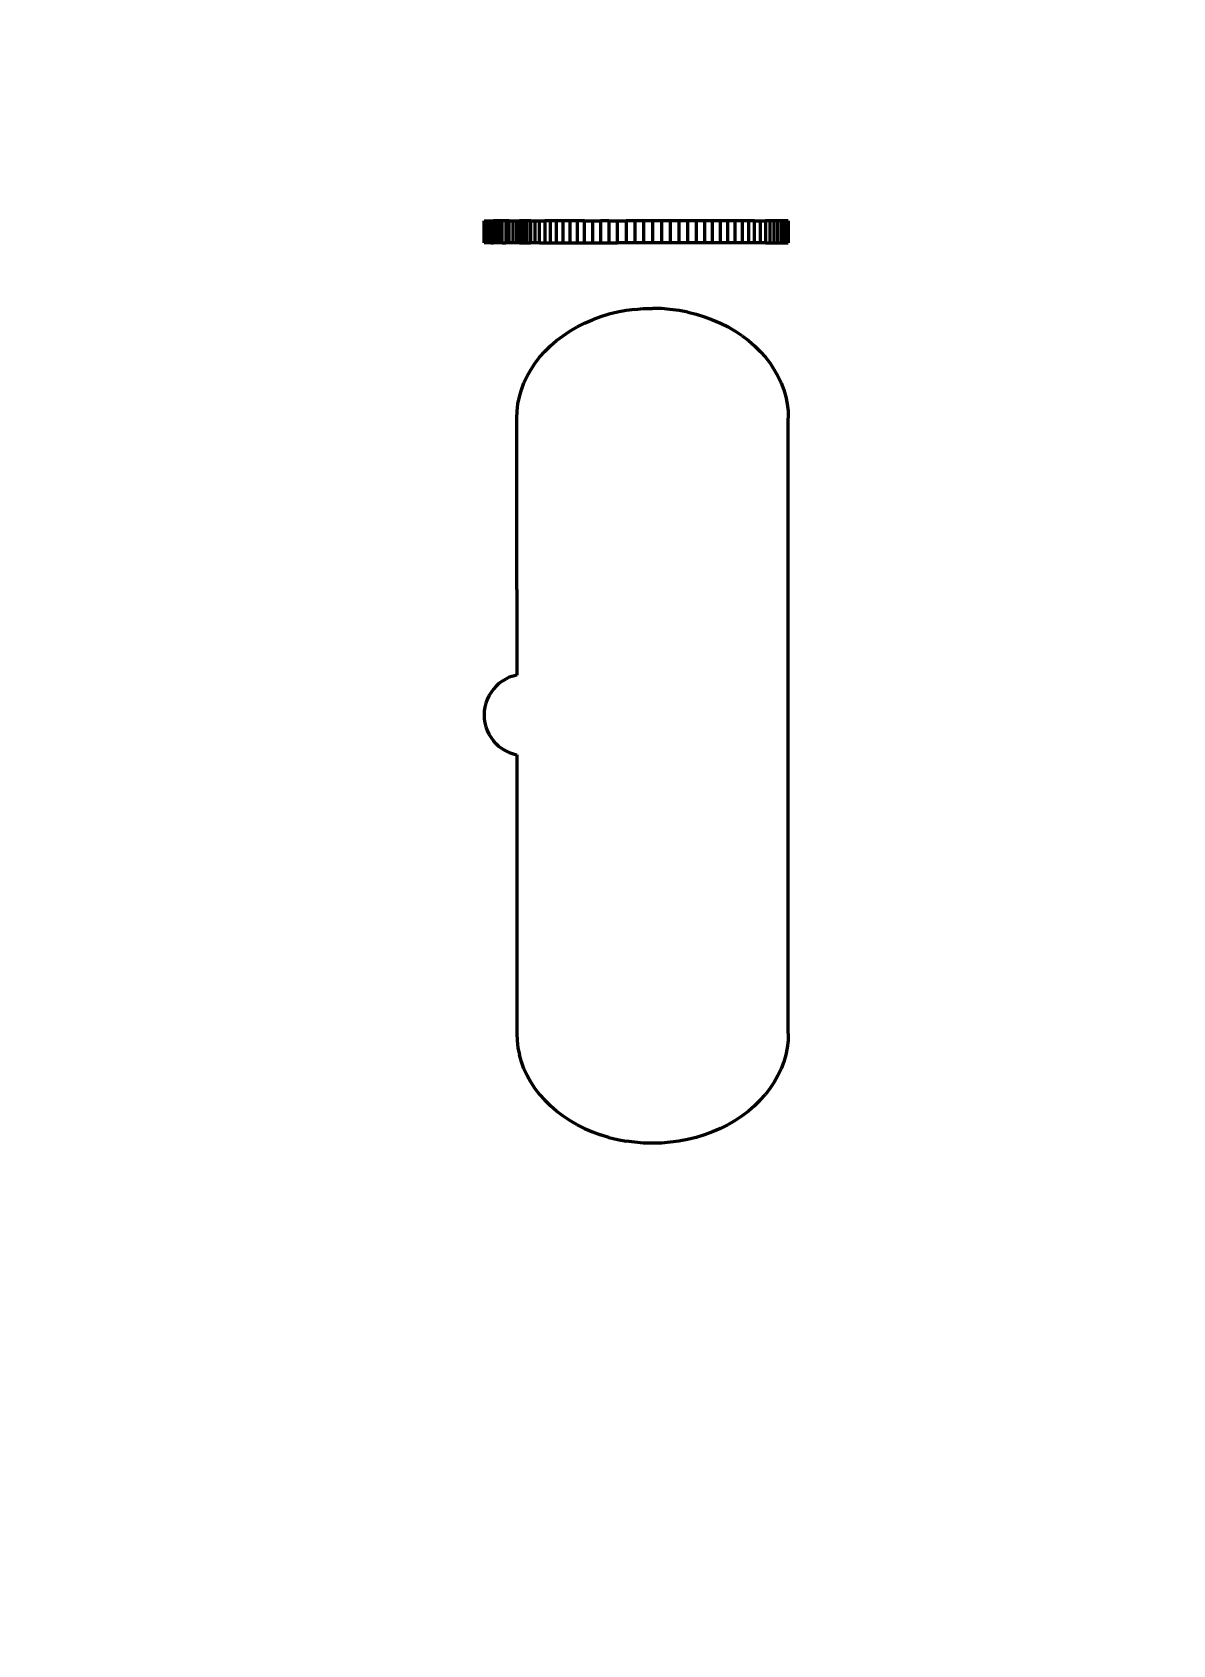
# Model space of a CAD drawing. Header units: millimetres. Extents: x 0 to 210, y 0 to 297.
import ezdxf

# ---------------------------------------------------------------- set-up
doc = ezdxf.new("R2010")
doc.units = ezdxf.units.MM
doc.linetypes.add('K5LT_BASIC', pattern=[0])
doc.layers.add('Системный слой', color=7, linetype='Continuous')

msp = doc.modelspace()

# ---------------------------------------------------------------- linework, layer by layer
at = {"layer": 'Системный слой', "color": 150, "linetype": 'K5LT_BASIC', "lineweight": 60, "true_color": 0x0080ff}
for p, q in [((83.2, 262.24), (83.24, 262.24)), ((83.2, 258.24), (83.2, 262.24)), ((83.24, 262.24), (83.35, 262.24)), ((83.24, 258.24), (83.24, 262.24)), ((83.35, 258.24), (83.35, 262.24)), ((83.35, 262.24), (83.52, 262.24)), ((83.52, 258.24), (83.52, 262.24)), ((83.52, 262.24), (83.77, 262.24)), ((83.77, 258.24), (83.77, 262.24)), ((83.77, 262.24), (84.09, 262.24)), ((84.09, 262.24), (84.47, 262.24)), ((84.09, 258.24), (84.09, 262.24)), ((84.47, 258.24), (84.47, 262.24)), ((84.47, 262.24), (84.9, 262.24)), ((85.4, 262.24), (84.9, 262.24)), ((84.9, 258.24), (84.9, 262.24)), ((85.4, 258.24), (85.4, 262.24)), ((85.94, 262.24), (85.4, 262.24)), ((86.54, 262.24), (85.94, 262.24)), ((85.94, 258.24), (85.94, 262.24)), ((86.54, 258.24), (86.54, 262.24)), ((87.17, 262.24), (86.54, 262.24)), ((87.17, 262.24), (87.17, 258.24)), ((87.83, 262.24), (87.17, 262.24)), ((87.83, 262.24), (88.53, 262.24)), ((87.83, 258.24), (87.83, 262.24)), ((88.53, 262.24), (89.21, 262.24)), ((88.53, 258.24), (88.53, 262.24)), ((89.21, 258.24), (89.21, 262.24)), ((89.21, 262.24), (89.21, 262.24)), ((89.21, 262.24), (89.21, 258.24)), ((89.21, 262.24), (89.26, 262.24)), ((89.26, 262.24), (89.43, 262.24)), ((89.26, 262.24), (89.26, 258.24)), ((89.43, 262.24), (89.69, 262.24)), ((89.43, 262.24), (89.43, 258.24)), ((90.07, 262.24), (89.69, 262.24)), ((89.69, 262.24), (89.69, 258.24)), ((90.54, 262.24), (90.07, 262.24)), ((90.07, 258.24), (90.07, 262.24)), ((91.12, 262.24), (90.54, 262.24)), ((90.54, 262.24), (90.54, 258.24)), ((91.12, 258.24), (91.12, 262.24)), ((91.79, 262.24), (91.12, 262.24)), ((91.79, 262.24), (92.56, 262.24)), ((91.79, 258.24), (91.79, 262.24)), ((92.56, 262.24), (92.56, 258.24)), ((92.56, 262.24), (93.43, 262.24)), ((93.43, 262.24), (94.38, 262.24)), ((93.43, 258.24), (93.43, 262.24)), ((95.42, 262.24), (94.38, 262.24)), ((94.38, 262.24), (94.38, 258.24)), ((95.42, 258.24), (95.42, 262.24)), ((96.53, 262.24), (95.42, 262.24)), ((97.72, 262.24), (96.53, 262.24)), ((96.53, 258.24), (96.53, 262.24)), ((97.72, 262.24), (97.72, 258.24)), ((98.99, 262.24), (97.72, 262.24)), ((100.32, 262.24), (98.99, 262.24)), ((98.99, 262.24), (98.99, 258.24)), ((100.32, 262.24), (100.32, 258.24)), ((101.71, 262.24), (100.32, 262.24)), ((101.71, 258.24), (101.71, 262.24)), ((101.71, 262.24), (103.15, 262.24)), ((103.15, 262.24), (104.64, 262.24)), ((103.15, 262.24), (103.15, 258.24)), ((104.64, 262.24), (104.64, 258.24)), ((106.17, 262.24), (104.64, 262.24)), ((106.17, 262.24), (107.74, 262.24)), ((106.17, 262.24), (106.17, 258.24)), ((107.74, 258.24), (107.74, 262.24)), ((107.74, 262.24), (109.33, 262.24)), ((109.33, 262.24), (109.33, 258.24)), ((110.94, 262.24), (109.33, 262.24)), ((110.94, 262.24), (110.94, 258.24)), ((112.57, 262.24), (110.94, 262.24)), ((114.21, 262.24), (112.57, 262.24)), ((112.57, 262.24), (112.57, 258.24)), ((114.21, 262.24), (114.21, 258.24)), ((115.84, 262.24), (114.21, 262.24)), ((117.47, 262.24), (115.84, 262.24)), ((115.84, 262.24), (115.84, 258.24)), ((117.47, 262.24), (117.47, 258.24)), ((119.08, 262.24), (117.47, 262.24)), ((119.08, 262.24), (119.08, 258.24)), ((120.68, 262.24), (119.08, 262.24)), ((120.68, 262.24), (120.68, 258.24)), ((122.24, 262.24), (120.68, 262.24)), ((122.24, 262.24), (122.24, 258.24)), ((123.78, 262.24), (122.24, 262.24)), ((125.26, 262.24), (123.78, 262.24)), ((123.78, 262.24), (123.78, 258.24)), ((125.26, 258.24), (125.26, 262.24)), ((126.71, 262.24), (125.26, 262.24)), ((128.1, 262.24), (126.71, 262.24)), ((126.71, 258.24), (126.71, 262.24)), ((128.1, 258.24), (128.1, 262.24)), ((129.43, 262.24), (128.1, 262.24)), ((130.69, 262.24), (129.43, 262.24)), ((129.43, 258.24), (129.43, 262.24)), ((130.69, 262.24), (130.69, 258.24)), ((131.89, 262.24), (130.69, 262.24)), ((133.01, 262.24), (131.89, 262.24)), ((131.89, 262.24), (131.89, 258.24)), ((133.01, 262.24), (134.04, 262.24)), ((133.01, 258.24), (133.01, 262.24)), ((134.04, 262.24), (134.04, 258.24)), ((134.04, 262.24), (135, 262.24)), ((135.86, 262.24), (135, 262.24)), ((135, 262.24), (135, 258.24)), ((135.86, 258.24), (135.86, 262.24)), ((136.63, 262.24), (135.86, 262.24)), ((137.31, 262.24), (136.63, 262.24)), ((136.63, 258.24), (136.63, 262.24)), ((137.31, 258.24), (137.31, 262.24)), ((137.88, 262.24), (137.31, 262.24)), ((138.36, 262.24), (137.88, 262.24)), ((137.88, 262.24), (137.88, 258.24)), ((138.73, 262.24), (138.36, 262.24)), ((138.36, 262.24), (138.36, 258.24)), ((138.73, 258.24), (138.73, 262.24)), ((139, 262.24), (138.73, 262.24)), ((139.16, 262.24), (139, 262.24)), ((139, 258.24), (139, 262.24)), ((139.21, 262.24), (139.16, 262.24)), ((139.16, 262.24), (139.16, 258.24)), ((139.21, 258.24), (139.21, 262.24)), ((83.24, 258.24), (83.2, 258.24)), ((83.35, 258.24), (83.24, 258.24)), ((83.52, 258.24), (83.35, 258.24)), ((83.77, 258.24), (83.52, 258.24)), ((84.09, 258.24), (83.77, 258.24)), ((84.47, 258.24), (84.09, 258.24)), ((84.47, 258.24), (84.9, 258.24)), ((85.4, 258.24), (84.9, 258.24)), ((85.94, 258.24), (85.4, 258.24)), ((86.54, 258.24), (85.94, 258.24)), ((86.54, 258.24), (87.17, 258.24)), ((87.83, 258.24), (87.17, 258.24)), ((88.53, 258.24), (87.83, 258.24)), ((89.21, 258.24), (88.53, 258.24)), ((89.26, 258.24), (89.21, 258.24)), ((89.21, 258.24), (89.21, 258.24)), ((89.43, 258.24), (89.26, 258.24)), ((89.69, 258.24), (89.43, 258.24)), ((89.69, 258.24), (90.07, 258.24)), ((90.07, 258.24), (90.54, 258.24)), ((90.54, 258.24), (91.12, 258.24)), ((91.12, 258.24), (91.79, 258.24)), ((92.56, 258.24), (91.79, 258.24)), ((93.43, 258.24), (92.56, 258.24)), ((93.43, 258.24), (94.38, 258.24)), ((94.38, 258.24), (95.42, 258.24)), ((95.42, 258.24), (96.53, 258.24)), ((96.53, 258.24), (97.72, 258.24)), ((97.72, 258.24), (98.99, 258.24)), ((98.99, 258.24), (100.32, 258.24)), ((100.32, 258.24), (101.71, 258.24)), ((101.71, 258.24), (103.15, 258.24)), ((103.15, 258.24), (104.64, 258.24)), ((104.64, 258.24), (106.17, 258.24)), ((106.17, 258.24), (107.74, 258.24)), ((109.33, 258.24), (107.74, 258.24)), ((110.94, 258.24), (109.33, 258.24)), ((112.57, 258.24), (110.94, 258.24)), ((114.21, 258.24), (112.57, 258.24)), ((115.84, 258.24), (114.21, 258.24)), ((117.47, 258.24), (115.84, 258.24)), ((119.08, 258.24), (117.47, 258.24)), ((120.68, 258.24), (119.08, 258.24)), ((122.24, 258.24), (120.68, 258.24)), ((123.78, 258.24), (122.24, 258.24)), ((125.26, 258.24), (123.78, 258.24)), ((126.71, 258.24), (125.26, 258.24)), ((128.1, 258.24), (126.71, 258.24)), ((129.43, 258.24), (128.1, 258.24)), ((130.69, 258.24), (129.43, 258.24)), ((131.89, 258.24), (130.69, 258.24)), ((133.01, 258.24), (131.89, 258.24)), ((134.04, 258.24), (133.01, 258.24)), ((135, 258.24), (134.04, 258.24)), ((135, 258.24), (135.86, 258.24)), ((135.86, 258.24), (136.63, 258.24)), ((136.63, 258.24), (137.31, 258.24)), ((137.31, 258.24), (137.88, 258.24)), ((137.88, 258.24), (138.36, 258.24)), ((138.36, 258.24), (138.73, 258.24)), ((138.73, 258.24), (139, 258.24)), ((139, 258.24), (139.16, 258.24)), ((139.16, 258.24), (139.21, 258.24)), ((139.21, 258.25), (139.21, 258.25)), ((139.21, 258.24), (139.21, 258.25)), ((139.21, 258.24), (139.21, 258.24)), ((101.71, 243.42), (103.16, 244.04)), ((104.64, 244.59), (103.16, 244.04)), ((106.18, 245.06), (104.64, 244.59)), ((107.74, 245.44), (106.18, 245.06)), ((109.34, 245.74), (107.74, 245.44)), ((110.95, 245.96), (109.34, 245.74)), ((110.95, 245.96), (112.58, 246.09)), ((112.58, 246.09), (114.21, 246.13)), ((115.85, 246.09), (114.21, 246.13)), ((117.48, 245.96), (115.85, 246.09)), ((119.09, 245.74), (117.48, 245.96)), ((120.69, 245.44), (119.09, 245.74)), ((120.69, 245.44), (122.25, 245.06)), ((122.25, 245.06), (123.78, 244.59)), ((123.78, 244.59), (125.27, 244.04)), ((125.27, 244.04), (126.71, 243.42)), ((96.53, 240.2), (97.73, 241.11)), ((97.73, 241.11), (98.99, 241.95)), ((98.99, 241.95), (100.32, 242.72)), ((100.32, 242.72), (101.71, 243.42)), ((126.71, 243.42), (128.11, 242.72)), ((128.11, 242.72), (129.44, 241.95)), ((130.7, 241.11), (129.44, 241.95)), ((130.7, 241.11), (131.9, 240.2)), ((93.43, 237.14), (94.38, 238.21)), ((94.38, 238.21), (95.42, 239.24)), ((95.42, 239.24), (96.53, 240.2)), ((131.9, 240.2), (133.01, 239.24)), ((133.01, 239.24), (134.04, 238.22)), ((134.04, 238.22), (135, 237.14)), ((91.12, 233.64), (91.79, 234.85)), ((91.79, 234.85), (92.56, 236.01)), ((92.56, 236.01), (93.43, 237.14)), ((135, 237.14), (135.86, 236.02)), ((135.86, 236.02), (136.63, 234.85)), ((136.63, 234.85), (137.31, 233.65)), ((90.07, 231.13), (90.54, 232.4)), ((90.54, 232.4), (91.12, 233.64)), ((137.31, 233.65), (137.88, 232.41)), ((137.88, 232.41), (138.36, 231.14)), ((89.43, 228.54), (89.69, 229.84)), ((89.69, 229.84), (90.07, 231.13)), ((138.36, 231.14), (138.73, 229.85)), ((138.73, 229.85), (139, 228.54)), ((89.21, 225.9), (89.26, 227.22)), ((89.21, 194.36), (89.21, 225.9)), ((89.26, 227.22), (89.43, 228.54)), ((139, 228.54), (139.16, 227.23)), ((139.16, 227.23), (139.21, 225.9)), ((139.21, 112.6), (139.21, 225.9)), ((89.21, 194.36), (89.21, 178.6)), ((89.21, 194.36), (89.21, 194.36)), ((139.21, 147.75), (139.21, 188.76)), ((139.21, 188.76), (139.21, 188.76)), ((88.53, 178.43), (87.83, 178.19)), ((89.21, 178.6), (88.53, 178.43)), ((84.47, 175.42), (84.09, 174.79)), ((84.9, 176.01), (84.47, 175.42)), ((85.4, 176.56), (84.9, 176.01)), ((85.94, 177.05), (85.4, 176.56)), ((86.54, 177.49), (85.94, 177.05)), ((87.17, 177.87), (86.54, 177.49)), ((87.83, 178.19), (87.17, 177.87)), ((83.35, 172.72), (83.24, 171.99)), ((83.52, 173.43), (83.35, 172.72)), ((83.77, 174.12), (83.52, 173.43)), ((84.09, 174.79), (83.77, 174.12)), ((83.24, 171.99), (83.2, 171.25)), ((83.2, 171.25), (83.24, 170.52)), ((83.24, 170.52), (83.35, 169.79)), ((83.35, 169.79), (83.52, 169.08)), ((83.52, 169.08), (83.77, 168.38)), ((83.77, 168.38), (84.09, 167.72)), ((84.09, 167.72), (84.47, 167.09)), ((84.47, 167.09), (84.9, 166.49)), ((85.4, 165.95), (84.9, 166.49)), ((85.94, 165.45), (85.4, 165.95)), ((86.54, 165.02), (85.94, 165.45)), ((87.17, 164.64), (86.54, 165.02)), ((87.83, 164.32), (87.17, 164.64)), ((87.83, 164.32), (88.53, 164.07)), ((88.53, 164.07), (89.21, 163.9)), ((89.21, 163.9), (89.21, 151.97)), ((89.21, 151.97), (89.21, 151.97)), ((89.21, 151.97), (89.21, 112.6)), ((139.21, 147.75), (139.21, 147.75)), ((89.21, 112.6), (89.26, 111.27)), ((89.26, 111.27), (89.43, 109.96)), ((89.43, 109.96), (89.69, 108.65)), ((139, 109.96), (138.73, 108.66)), ((139.16, 111.28), (139, 109.96)), ((139.21, 112.6), (139.16, 111.28)), ((90.07, 107.36), (89.69, 108.65)), ((90.54, 106.09), (90.07, 107.36)), ((138.36, 107.37), (137.88, 106.1)), ((138.73, 108.66), (138.36, 107.37)), ((91.12, 104.85), (90.54, 106.09)), ((91.79, 103.65), (91.12, 104.85)), ((137.31, 104.86), (136.63, 103.65)), ((137.88, 106.1), (137.31, 104.86)), ((91.79, 103.65), (92.56, 102.48)), ((92.56, 102.48), (93.43, 101.36)), ((93.43, 101.36), (94.38, 100.28)), ((134.04, 100.29), (135, 101.36)), ((135.86, 102.49), (135, 101.36)), ((136.63, 103.65), (135.86, 102.49)), ((95.42, 99.26), (94.38, 100.28)), ((96.53, 98.3), (95.42, 99.26)), ((97.72, 97.39), (96.53, 98.3)), ((131.89, 98.3), (130.69, 97.39)), ((133.01, 99.26), (131.89, 98.3)), ((133.01, 99.26), (134.04, 100.29)), ((98.99, 96.55), (97.72, 97.39)), ((100.32, 95.78), (98.99, 96.55)), ((101.71, 95.08), (100.32, 95.78)), ((101.71, 95.08), (103.15, 94.46)), ((126.71, 95.08), (125.26, 94.46)), ((128.1, 95.78), (126.71, 95.08)), ((129.43, 96.55), (128.1, 95.78)), ((130.69, 97.39), (129.43, 96.55)), ((103.15, 94.46), (104.64, 93.91)), ((106.17, 93.44), (104.64, 93.91)), ((106.17, 93.44), (107.74, 93.06)), ((107.74, 93.06), (109.33, 92.76)), ((110.94, 92.54), (109.33, 92.76)), ((112.57, 92.41), (110.94, 92.54)), ((114.21, 92.37), (112.57, 92.41)), ((115.84, 92.41), (114.21, 92.37)), ((117.47, 92.54), (115.84, 92.41)), ((119.08, 92.76), (117.47, 92.54)), ((120.68, 93.06), (119.08, 92.76)), ((122.24, 93.44), (120.68, 93.06)), ((123.78, 93.91), (122.24, 93.44)), ((125.26, 94.46), (123.78, 93.91))]:
    msp.add_line(p, q, dxfattribs=at)

doc.saveas('drawing.dxf')
